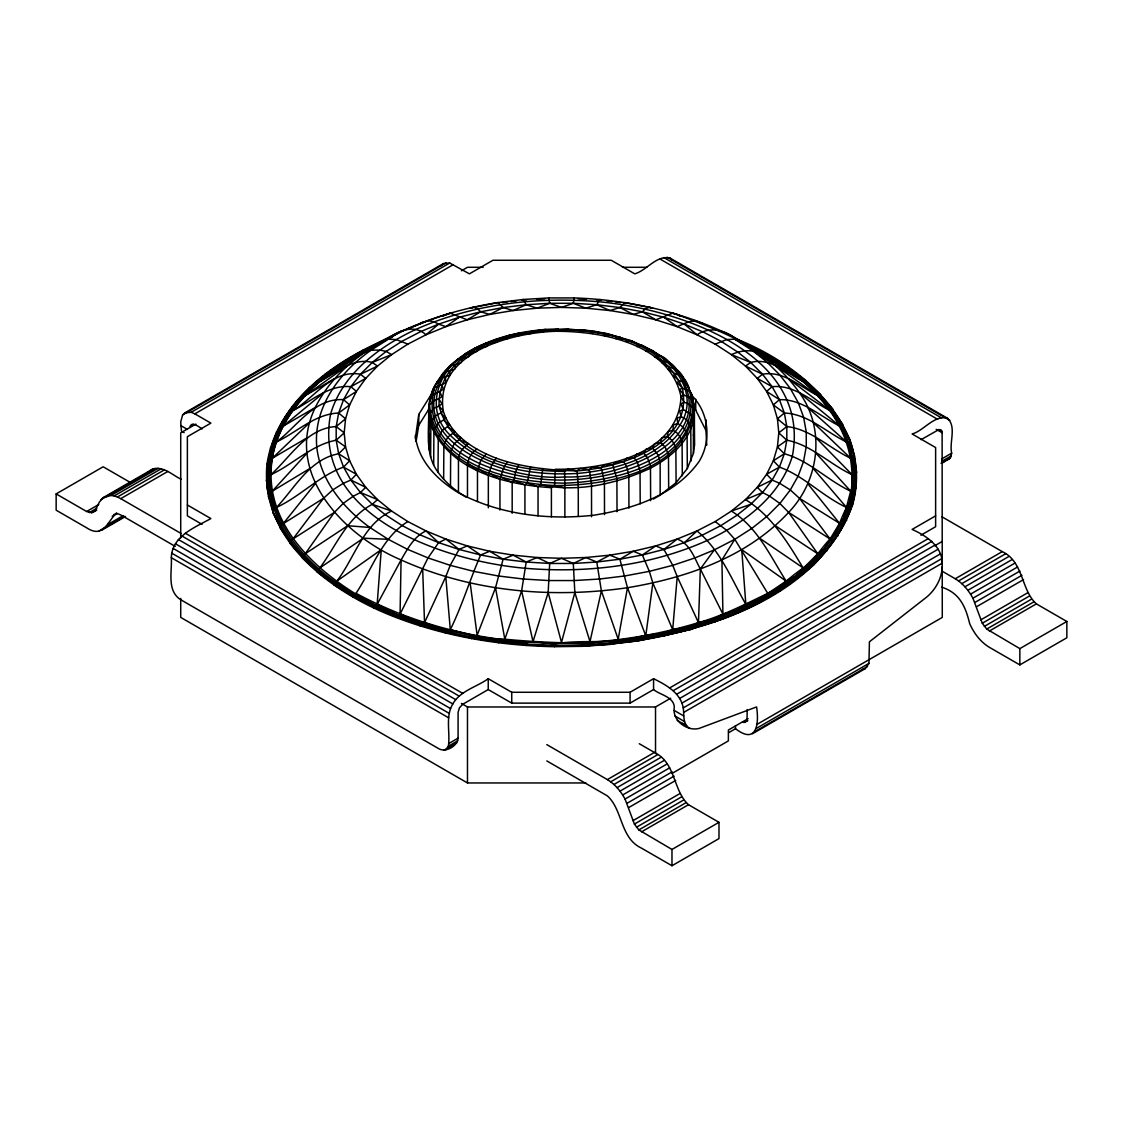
<?xml version="1.0" encoding="UTF-8"?>
<svg xmlns="http://www.w3.org/2000/svg" width="1123" height="1123" viewBox="0 0 1123 1123"><rect width="100%" height="100%" fill="white"/><g stroke="black" fill="none" stroke-linecap="round" stroke-linejoin="round"><path stroke-width="1.5" d="M554.902 329.629L568.322 329.558L567.761 331.285L558.384 329.727L555.239 331.285L545.989 330.26L542.774 332.043L533.748 331.538L530.533 333.545L521.788 333.503L518.615 335.777L510.249 336.17L507.175 338.725L499.216 339.497L496.324 342.333L487.101 342.964C454.338 354.756 420.409 387.014 430.628 424.676C449.565 471.056 506.136 484.771 551.407 487.677L554.551 485.529L555.239 469.274C601.998 469.765 678.601 455.503 681.001 396.658C669.631 343.077 601.381 331.103 555.239 331.285C510.951 332.787 434.166 352.847 443.304 411.088C450.688 435.177 474.06 449.649 496.324 458.226C522.139 467.421 549.989 470.34 577.011 470.888C620.415 467.786 694.211 444.806 682.349 388.067C660.071 337.714 595.232 327.818 545.989 330.26C503.567 333.966 437.352 352.72 439.079 405.964C452.723 458.31 517.773 471.197 564.616 471.435L567.761 469.274L577.011 470.888L580.226 468.516L589.252 469.625L592.467 467.014L601.212 467.645L604.385 464.782L612.751 464.992L615.825 461.834L623.784 461.665L626.676 458.226L634.158 457.707L636.811 453.973L643.802 453.173L646.118 449.13L652.603 448.091L658.275 455.236L660.156 462.592L660.156 495.159L653.361 499.089M733.431 337.869C799.59 362.617 874.41 425.912 852.68 504.536C822.598 588.326 727.957 624.935 646.904 638.762L627.476 587.722L619.896 559.212L609.859 555.155L596.79 562.033L585.827 557.513L573.306 563.465L561.5 558.299L549.694 563.465L537.173 557.513L526.21 562.033L513.141 555.155L503.104 559.212L489.726 551.267L480.644 554.987L467.21 545.876L459.068 549.442L445.887 539.082L438.616 542.634L419.511 534.618L401.964 525.494L385.105 514.601L372.274 504.325L360.469 492.52L350.867 480.068L343.568 467.098L338.655 453.762L336.184 440.202L336.184 426.558L338.655 413.011L343.568 399.662L350.867 386.705L360.469 374.24L372.274 362.434L386.158 351.401L401.964 341.28L420.83 331.538L438.616 324.14L459.068 317.318L480.644 311.773L503.104 307.562L526.21 304.726L549.694 303.294L573.306 303.294L596.79 304.726L619.896 307.562L642.356 311.773L663.932 317.318L684.384 324.14L703.489 332.155L721.036 341.28L737.895 352.159L750.726 362.434L762.531 374.24L772.133 386.705L779.432 399.662L784.345 413.011L786.816 426.558L786.816 440.202L784.345 453.762L779.432 467.098L772.133 480.068L762.531 492.52L750.726 504.325L736.842 515.359L721.036 525.494L702.17 535.222L684.384 542.634L663.932 549.442L642.356 554.987L619.896 559.212L596.79 562.033L573.306 563.465L549.694 563.465L526.21 562.033L503.104 559.212L480.644 554.987L459.068 549.442L438.616 542.634L426.01 530.94L407.846 521.563L391.604 511.063L377.51 499.595L365.719 487.284L356.398 474.285L349.646 460.767L345.561 446.898L344.2 432.846L345.561 418.795L349.646 404.926L356.398 391.408L365.719 378.409L377.51 366.098L391.604 354.629L407.846 344.129L426.01 334.766L445.887 326.625L467.21 319.816L489.726 314.426L513.141 310.538L537.173 308.179L561.5 307.393L585.827 308.179L609.859 310.538L633.274 314.426L655.79 319.816L677.113 326.625L696.99 334.766L715.154 344.129L731.396 354.629L745.49 366.098L757.281 378.409L766.602 391.408L773.354 404.926L777.439 418.795L778.8 432.846L777.439 446.898L773.354 460.767L766.602 474.285L757.281 487.284L745.49 499.595L731.396 511.063L715.154 521.563L696.99 530.94L677.113 539.082L655.79 545.876L633.274 551.267L609.859 555.155L585.827 557.513L561.5 558.299L537.173 557.513L513.141 555.155L489.726 551.267L467.21 545.876L445.887 539.082L426.01 530.94C413.98 536.471 407.452 549.007 401.079 559.942L400.069 614.169L395.998 617.453C332.394 593.351 259.652 540.486 266.979 464.108C276.539 401.36 334.443 360.595 389.204 337.981M745.84 345L747.286 345.561C803.254 371.123 862.548 424.34 851.894 491.986C846.574 522.672 827.3 549.077 804.124 569.066C773.775 595.008 736.941 612.217 699.053 624.051C678.755 630.256 657.994 634.902 637.022 638.201C609.845 644.251 581.756 639.282 554.551 643.886L554.467 646.694C500.535 645.697 446.477 636.825 395.998 617.453M682.321 475.759L682.082 441.002L678.081 433.801L673.056 430.165L673.224 425.041L677.674 423.497L682.91 426.838L687.079 433.801L687.318 468.53L676.088 482.651L660.156 495.159M737.629 340.367C784.556 359.964 828.676 392.601 850.027 440.034C881.962 534.843 779.404 604.567 700.205 626.016L698.478 622.633L700.331 568.996C694.407 558.089 689.971 543.462 677.113 539.082L663.932 549.442L655.79 545.876L642.356 554.987L633.274 551.267L619.896 559.212M488.842 343.441L486.189 346.586L479.198 347.99L476.882 351.429L470.397 353.057L468.502 356.805L462.55 358.63L461.146 362.645L455.699 364.624L454.871 368.906L449.944 370.983L449.776 375.517C433.281 377.553 430.277 395.142 428.579 409.193C429.407 430.165 424.312 454.029 438.026 472.179C445.41 482.497 455.32 490.723 466.185 497.166M374.984 345.94C327.088 368.849 278.307 407.621 270.446 463.448C263.708 520.819 308.572 568.449 355.163 594.6C383.771 610.814 414.808 622.268 446.631 630.34C474.945 635.941 504.115 643.633 533.018 641.64L548.164 592.537L549.694 563.465M538.043 515.836L538.043 486.694L540.739 484.687L542.774 468.516M741.812 342.712C796.025 366.519 853.185 411.748 854.715 476.012C854.771 506.024 840.243 534.253 820.099 555.815C765.549 611.965 685.928 634.804 610.126 642.946C530.407 650.175 447.895 640.349 374.815 606.546C323.171 582.107 269.52 537.805 268.285 476.012C269.506 411.551 327.186 366.379 381.371 342.487M524.918 514.081L524.918 484.939L527.15 483.016L530.533 467.014M476.882 449.13C471.421 452.639 467.758 458.928 467.477 465.413L467.477 496.268M558.201 329.474L568.21 328.913M375.672 345.73C329.615 368.288 281.522 404.926 272.327 458.24C261.35 526.35 321.599 576.997 375.714 605.381L377.16 604.356L401.079 559.942C471.534 591.751 551.477 598.77 627.476 587.722C686.35 577.952 747.09 557.219 788.627 512.383C819.186 480.812 825.868 429.028 799.478 392.825C769.943 350.558 721.008 327.186 672.775 313.163L655.79 319.816L642.356 311.773L633.274 314.426L619.896 307.562L609.859 310.538L596.79 304.726L585.827 308.179L573.306 303.294L561.5 307.393L549.694 303.294L537.173 308.179L526.21 304.726L513.141 310.538L503.104 307.562L498.065 302.564C433.127 312.489 370.913 340.241 319.901 381.483C292.57 404.364 270.096 438.138 270.924 474.678L267.274 476.208C264.958 488.617 271.064 500.591 272.973 512.509C308.614 588.62 394.215 622.956 471.913 638.018C547.519 650.75 626.788 649.641 700.205 626.016C741.854 613.902 780.78 593.379 813.628 564.995C836.551 540.739 857.565 510.797 855.726 476.208L852.076 474.678C829.785 464.346 811.494 444.89 786.816 440.202L778.8 432.846L786.816 426.558C811.129 429.323 829.279 448.175 850.673 458.24L854.308 459.56M700.205 626.016L690.519 629.61L674.095 633.147L673.716 632.403L672.691 629.666L677.225 576.703L672.775 565.332L663.932 549.442M352.706 596.818L356.033 593.309C460.079 649.515 586.192 656.576 698.478 622.633C726.244 614.842 751.441 600.847 777.411 588.789C787.883 579.51 798.635 570.372 810.666 563.156C818.414 553.316 825.447 542.662 834.894 534.351C839.864 524.146 842.713 512.748 849.255 503.413C871.673 397.528 754.502 341.476 672.775 313.163M728.785 732.589L735.495 728.715C756.032 744.605 759.345 725.163 756.593 706.929L699.264 728.364C687.051 731.761 671.736 720.306 674.319 706.971C673.505 696.555 660.043 695.039 653.572 689.564L630.073 703.124L511.737 703.124L488.238 689.564L462.774 704.247L459.461 707.757L458.086 712.389L458.086 738.148C457.552 745.967 446.308 752.452 439.275 748.999L180.719 599.724C166.527 590.782 172.226 571.284 171.328 557.696C171.805 536.134 195.191 527.305 210.871 518.573L187.373 504.999M445.929 749.659L448.358 746.191L448.681 743.566C449.776 730.469 445.606 715.898 452.808 703.924C460.29 690.701 476.615 687.094 488.238 678.699L511.737 692.273L630.073 692.273L653.572 678.699C666.093 684.862 680.538 692.779 683.247 707.897C684.258 715.014 682.433 724.377 689.943 728.49M512.172 513.281L512.172 482.427L513.941 480.546L515.527 472.039L518.615 464.782M942.281 566.666C941.762 578.415 935.67 589.519 926.742 597.029L869.413 641.794L868.935 663.412L865.286 668.606L752.452 733.74M445.326 377.651L445.915 382.396L441.915 384.557L443.304 389.47L432.116 395.24L429.604 401.43L432.959 389.765L438.082 380.402M190.124 427.414C190.784 420.213 199.459 427.259 202.126 428.916M942.211 463.125L950.423 457.875L951.672 453.173C949.075 442.294 956.754 426.993 947.545 418.289L670.192 258.164C656.843 254.486 646.651 270.545 634.762 273.844L611.263 260.269L492.927 260.269L469.428 273.844L449.733 263.021L443.403 263.582L184.86 412.857L182.614 414.934L180.719 421.995L181.449 431.106L184.144 432.65M526.855 642.749L526.448 645.543M438.616 542.634L428.017 557.92L400.069 614.169L421.658 623.335L424.522 622.633L446.631 630.34L450.309 629.666C468.165 634.214 486.441 639.31 504.817 639.212L521.619 590.923L526.21 562.033M428.579 441.76L429.604 434.011M687.318 468.53L693.396 453.397L693.396 420.83L690.884 414.261L683.289 409.53L681.001 403.887L684.23 402.371L687.164 403.297L691.88 406.666L694.168 410.962C683.907 471.969 605.929 485.796 554.551 485.529C506.557 483.101 432.706 465.905 428.832 407.073M693.396 453.397L694.421 445.649L694.421 413.082L692.119 395.493L689.873 391.464L682.349 388.067L677.085 382.396L679.527 381.076L682.349 381.497L686.897 384.038L692.119 395.493M503.104 559.212L495.524 587.722L504.817 639.212C533.144 641.879 561.682 643.156 590.094 643.128C608.736 640.587 627.813 640.377 645.851 635.225L652.856 582.963L649.333 571.354L642.356 554.987M573.306 303.294L574.33 297.932C609.157 299.111 643.802 304.544 677.225 314.44L680.257 316.195M385.779 340.48L385.175 340.213C329.39 363.908 267.597 409.881 267.274 476.208C267.948 406.666 333.91 361.016 392.039 337.111M499.946 510.024L499.946 479.17L503.258 468.881L507.175 461.834M415.313 438.602L418.767 414.429L431.176 394.51L431.176 397.612M416.114 441.493L418.767 425.28L418.767 414.429M676.088 482.651L675.864 447.88L672.073 440.455L667.301 436.538L668.129 431.639L673.056 430.165M488.337 507.807L488.337 475.226L491.621 465.006L496.324 458.226M674.095 633.147L637.92 640.938L618.899 642.819L618.183 639.212L627.476 587.722M401.079 559.942C344.101 535.839 283.459 473.387 315.282 407.481C341.21 355.444 397.584 329.923 450.225 313.163L467.21 319.816L480.644 311.773L489.726 314.426L503.104 307.562M477.472 501.49L477.472 470.635L480.756 460.444L486.189 453.973M646.904 638.762L618.899 642.819L590.333 645.262L589.982 641.64L601.381 590.923L596.79 562.033M499.468 640.096L498.738 642.847M645.851 635.225L663.468 633.316L672.691 629.666L689.003 627.013L698.478 622.633L713.372 619.32L722.931 614.169L736.365 610.336L745.84 604.356L757.786 600.131L786.114 581.11L795.098 576.436L817.755 553.765L823.973 549.077L839.555 523.374L843.359 519.079L850.673 491.13L852.554 487.494L852.076 474.678L816.056 437.858M573.306 563.465L574.836 592.537L561.5 642.44L548.164 592.537M334.05 583.974L316.967 571.818L316.854 570.582L319.901 567.887C336.086 546.017 346.951 517.633 372.274 504.325L391.604 511.063C363.024 524.09 354.714 557.934 336.886 581.11L333.812 584.816L353.45 596.327M459.068 549.442L450.225 565.332L445.775 576.703L450.309 629.666C462.213 605.451 469.919 579.608 480.644 554.987M652.603 448.091L654.498 443.753L660.45 442.532L661.854 437.9L667.301 436.538M472.657 635.941L471.59 638.65M580.226 332.043L581.574 329.713L594.713 331.327L607.473 333.728L631.379 340.76L652.224 350.502L662.584 357.17L667.722 361.943M715.154 344.129L726.778 339.553L734.807 339.188L786.114 368.26L788.95 368.442L789.188 367.74L769.55 356.089L766.967 356.061L747.342 345.8M447.136 370.155L449.102 366.547L458.086 359.037L462.55 358.63M436.917 382.789L442.981 373.313L450.927 365.298L455.699 364.624M495.524 587.722L477.149 635.225L470.144 582.963M596.79 304.726L599.836 299.49L601.381 300.206L596.397 299.911M446.631 630.34L445.269 632.979M268.285 476.012L266.319 480.335L269.688 492.604L268.313 496.506L273.914 509.028L272.973 512.509L280.904 525.143L323.522 498.303L332.689 489.951L343.287 483.339L350.867 480.068L356.398 474.285L343.568 467.098C318.848 476.026 300.403 496.394 276.511 507.414L272.917 509.351M445.775 576.703L424.522 622.633L422.669 568.996M431.976 393.78L434.208 389.302M854.715 476.012L856.681 472.221L853.312 459.419L854.687 456.036L849.086 442.981L850.027 440.034L842.096 426.866L839.555 425.982C820.099 416.493 802.454 398.932 779.432 399.662L766.602 391.408L772.133 386.705C794.256 384.375 811.522 401.332 829.953 410.485L833.336 411.2L842.755 424.368L843.064 426.894L842.096 426.866M130.731 482.693L103.162 466.775L56.15 493.909L56.15 510.193L86.625 527.796C103.414 538.843 107.345 521.662 116.708 512.79M421.658 623.335L419.988 625.89M592.467 333.545L594.039 331.355L595.26 332.015M356.033 593.309C372.232 569.136 381.75 537.524 407.846 521.563M418.767 425.28L429.407 408.211M734.807 339.188L753.126 351.022L767.051 362.182L779.881 375.012L790.311 388.53L798.242 402.624L803.577 417.11L806.258 431.836L806.258 446.645L803.577 461.385L798.242 475.871L790.311 489.951L779.881 503.483L767.051 516.313L751.975 528.301L734.807 539.307L721.921 559.942L722.931 614.169L724.967 617.453M181.379 479.367C172.521 475.254 163.172 465.512 152.447 469.203L103.077 497.686L99.442 502.009L95.146 510.165L91.679 512.734L86.625 511.512L56.15 493.909M316.854 570.582L302.354 557.977L302.017 556.278L305.245 553.765L334.373 512.383L343.119 503.483L353.24 496.24L360.469 492.52L365.719 487.284L350.867 480.068M558.384 329.727L558.313 328.913L545.287 329.404L528.849 331.931M619.896 307.562L624.935 302.564L652.856 308.165L649.333 307.141L645.262 308.993L642.356 311.773M769.55 596.327L734.807 539.307L714.312 549.877L700.331 568.996L722.931 614.169M302.017 556.278L290.071 543.378L289.664 541.216L293.047 538.886L323.522 498.303M375.714 605.381L373.51 607.725M283.445 523.374L315.282 483.662M604.385 335.777L607.473 333.728L608.792 335.861M276.511 507.414C295.11 487.719 309.583 459.153 338.655 453.762L345.561 446.898L336.184 440.202C311.506 444.89 293.215 464.346 270.924 474.678C290.703 456.766 306.593 428.256 336.184 426.558L345.561 418.795L338.655 413.011C314.903 413.966 296.949 432.173 276.511 441.957L272.917 443.066M444.694 371.755L451.46 365.115M440.918 377.033L442.981 374.731M268.692 492.857L272.327 491.13L306.944 453.271M343.568 467.098L349.646 460.767L338.655 453.762M268.692 459.56L272.327 458.24L309.723 422.543M148.068 472.446L152.447 469.203M441.171 265.674L443.403 263.582M684.384 542.634L696.99 530.94C720.194 549.891 731.41 579.019 745.84 604.356L748.157 607.515M615.825 338.725L619.742 336.872L621.398 339.104M336.184 440.202L344.2 432.846L336.184 426.558M372.274 504.325L377.51 499.595L360.469 492.52M276.511 441.957C297.3 426.403 314.258 397.851 343.568 399.662L356.398 391.408L350.867 386.705C328.744 384.375 311.478 401.332 293.047 410.485L289.664 411.2M779.432 399.662L773.354 404.926L784.345 413.011C808.097 413.966 826.051 432.173 846.489 441.957L850.083 443.066M378.184 344.129L381.259 341.504L336.886 368.26L334.05 368.442M459.068 317.318L445.887 326.625L438.616 324.14L426.01 334.766C413.152 323.087 396.349 331.889 384.642 340.69M784.345 413.011L777.439 418.795L786.816 426.558M279.936 426.894L283.445 425.982L323.522 392.825M438.026 472.179L438.265 437.437L442.35 430.362L449.776 425.041L443.473 420.072L438.152 423.259L433.913 430.095L433.675 464.824M443.641 479.24L443.88 444.483L447.782 437.17L454.871 431.639L447.487 426.866M833.336 411.2L832.929 409.165L820.983 396.124L817.755 395.605C800.362 386.874 783.587 370.436 762.531 374.24L757.281 378.409L772.133 386.705M443.473 420.072L445.915 418.163L440.651 413.082L435.205 415.945L430.881 422.529L430.628 457.243M450.477 485.95L450.688 451.179L454.366 443.641L461.146 437.9L452.681 433.394M293.047 410.485C314.496 397.879 332.24 369.13 360.469 374.24L377.51 366.098L372.274 362.434C352.425 357.226 336.226 373.243 319.901 381.483L316.854 381.834M440.651 413.082L443.304 411.088L439.079 405.964L433.562 408.505L429.183 414.836L428.916 449.537M338.655 413.011L349.646 404.926L343.568 399.662M786.816 440.202L777.439 446.898L784.345 453.762C809.164 460.5 827.539 480.476 850.673 491.13L854.308 492.857M302.017 396.124L305.245 395.605L347.709 365.41M626.676 342.333L629.961 340.592L632.53 341.603L606.546 333.713L581.167 329.783M463.588 355.907L455.138 361.887L458.086 359.037M439.079 405.964L441.999 403.887L438.77 398.777L433.239 401.009L429.59 405.052C434.559 467.252 514.39 482.778 564.841 483.143C613.944 481.641 693.902 463.448 693.073 401.192L689.438 397.261L683.921 395.198L679.696 389.47L682.349 388.067M336.886 581.11L381.259 549.638L377.16 604.356L397.949 614.983M820.983 396.124L820.646 394.58L806.146 381.834L803.099 381.483C786.774 373.243 770.575 357.226 750.726 362.434L745.49 366.098L762.531 374.24M319.901 567.887L363.403 538.184L388.193 539.307L407.256 549.217L428.017 557.92L450.225 565.332L473.667 571.354L498.065 575.931L523.164 579.005L548.67 580.549L574.33 580.549L599.836 579.005L624.935 575.931L649.333 571.354L672.775 565.332L694.983 557.92L714.312 549.877M466.298 353.226L464.725 354.278C488.758 338.669 517.31 331.65 545.624 329.474L545.989 330.26M305.245 553.765L347.709 525.718L369.874 527.473L388.193 539.307M438.77 398.777L441.999 396.658L439.711 391.618M319.901 381.483L363.403 352.945L371.025 350.194L401.079 331.187M293.047 538.886L334.373 512.383M784.345 453.762L773.354 460.767L779.432 467.098C804.152 476.026 822.598 496.394 846.489 507.414L850.083 509.351M272.327 491.13L309.723 468.586M749.49 344.817L747.286 345.561M272.327 458.24L306.944 437.858M283.445 425.982L315.282 407.481M442.743 316.195L450.225 313.163M182.614 414.934L446.322 262.684M184.86 412.857L191.177 412.295L449.733 263.021M191.177 412.295L194.826 413.854L453.383 264.579M190.292 426.108L193.31 424.368M195.893 424.087L180.719 432.846L180.719 537.903M461.413 270.797L467.477 267.288L483.157 267.288M101.056 499.581L155.128 468.459M103.077 497.686L111.037 495.454L158.048 468.319M86.625 511.512L98.754 504.508M111.037 495.454L114.167 495.931L161.179 468.782M336.886 368.26L363.403 352.945M89.264 512.593L96.845 508.214M114.167 495.931L117.424 496.998L164.435 469.849M91.679 512.734L96.227 510.095M93.7 511.891L96.732 510.137M419.651 323.873L422.669 322.133M117.424 496.998L120.737 498.64L167.748 471.492M305.245 395.605L334.373 378.746M112.216 516.271L116.778 513.646M107.934 524.427L123.095 515.668M99.259 530.842L105.323 527.333M106.306 526.855L124.513 516.341M101.926 530.084L125.523 516.496M467.645 353.577L471.688 351.232M947.545 418.289C934.196 414.612 924.004 430.671 912.129 433.969L935.627 447.544L935.627 526.715L920.93 535.194M921.099 439.64L938.786 429.618L940.892 429.8L942.113 431.541L942.281 617.411L756.593 724.616M448.681 743.566L458.086 738.148M951.672 453.173L942.281 458.591L941.958 461.216L951.363 455.798M448.358 746.191L457.763 740.773M443.978 750.262L456.822 742.85M941.018 463.294L950.423 457.875M935.627 515.864L912.129 529.424C926.082 535.629 941.986 546.031 942.281 563.128L683.725 712.389M669.617 687.964L928.174 538.689M673.267 690.631L931.823 541.356M676.678 694.225L935.22 544.95M461.413 703.461L467.477 706.971L655.523 706.971L670.698 698.211M934.687 545.792L942.281 541.412M679.597 698.492L938.14 549.217M681.829 703.166L940.386 553.892M683.247 707.897L941.79 558.636M546.803 744.619L607.375 779.601L654.386 752.452C675.892 762.545 672.916 790.592 688.511 804.714L718.987 822.317L718.987 838.6L671.975 865.735L641.5 848.146C619.98 838.067 622.97 810.006 607.375 795.884L546.803 760.917M941.621 570.891L955.252 578.752L1002.263 551.618C1023.769 561.697 1020.793 589.757 1036.375 603.879L1066.85 621.482L1066.85 637.766L1019.838 664.9L989.363 647.311C980.393 641.893 973.866 633.119 969.682 623.63C965.527 606.645 959.744 592.86 941.621 587.175M607.375 779.601L610.701 781.79L657.713 754.642M955.252 578.752L958.565 580.942L1005.576 553.807M610.701 781.79L613.958 784.472L660.97 757.337M958.565 580.942L961.821 583.637L1008.833 556.503M613.958 784.472L617.074 787.616L664.086 760.468M961.821 583.637L964.952 586.782L1011.963 559.633M617.074 787.616L620.008 791.139L667.02 763.991M964.952 586.782L967.872 590.291L1014.883 563.156M748.1 718.65L728.378 730.034L728.378 740.899L672.214 773.326M742.485 721.892L743.707 722.412L746.711 720.671M743.707 722.412L747.848 720.784M620.008 791.139L622.689 794.972L669.687 767.837M967.872 590.291L970.553 594.137L1017.564 566.989M718.987 822.317L671.975 849.451L638.861 829.911L634.425 824.085L625.048 799.043L672.059 771.908M1066.85 621.482L1019.838 648.617L986.738 629.062L982.302 623.237L972.925 598.208L1019.923 571.06M756.102 728.546L868.935 663.412M627.069 803.268L674.067 776.133M974.932 602.433L1021.944 575.285M754.698 731.663L867.518 666.529M628.683 807.563L675.695 780.429M976.547 606.729L1023.558 579.58M632.979 820.674L679.991 793.526M980.842 619.84L1027.854 592.691M634.425 824.085L681.436 796.937M982.302 623.237L1029.3 596.102M636.446 827.244L683.458 800.109M984.31 626.409L1031.321 599.261M638.861 829.911L685.872 802.763M986.738 629.062L1033.736 601.928M641.5 831.862L688.511 804.714M989.363 631.028L1036.375 603.879M636.811 346.586L642.244 345.308L662.584 357.17M779.432 467.098L766.602 474.285L772.133 480.068L779.713 483.339L790.311 489.951L799.478 498.303L843.064 525.522M350.867 386.705L365.719 378.409L360.469 374.24M689.325 390.018C687.95 383.21 683.57 374.156 675.513 374.282L673.224 375.517L679.527 381.076M663.932 317.318L677.113 326.625L688.806 321.796L694.983 320.574L703.349 323.873M684.974 382.662C683.71 375.896 677.969 367.46 670.319 367.754L668.129 368.906L675.513 374.282M375.658 345.8L356.033 356.061L353.45 356.089M683.921 395.198L681.001 396.658L684.23 402.371M679.12 373.538C676.172 367.684 669.21 358.616 661.854 362.645L670.319 367.754M769.55 356.089L770.294 355.724M772.133 480.068L757.281 487.284L762.531 492.52L769.76 496.24L779.881 503.483L788.627 512.383L817.755 553.765L820.983 556.278M482.848 344.747L474.06 348.874L477.233 347.611L479.198 347.99M646.118 351.429C648.883 349.576 653.361 349.632 654.807 353.113M683.289 409.53L679.696 411.088L681.085 416.605L686.476 419.623L690.771 426.333L691.024 461.062M408.688 328.618L428.017 320.574L434.194 321.796L438.616 324.14M762.531 492.52L745.49 499.595C771.557 515.682 787.504 542.072 803.099 567.887L806.146 570.582M113.676 514.545L118.112 513.843L120.737 514.924L175.258 546.396M372.274 362.434L391.604 354.629L386.158 351.401L379.855 350.053L371.025 350.194C340.016 371.952 313.275 406.891 316.742 446.645C320.181 480.363 343.343 508.186 369.874 527.473M681.085 416.605L677.085 418.163L677.674 423.497M499.216 339.497L497.728 338.921L484.308 344.059L487.101 342.964M280.904 525.143L279.936 525.522L280.245 528.175L289.664 541.216M750.726 504.325L731.396 511.063C757.492 527.192 770.28 556.11 786.114 581.11L788.95 583.974M270.446 463.448L266.979 464.108M946.97 459.854L948.921 459.251M453.383 744.83L455.32 744.226M862.366 669.505L865.286 668.606M744.83 722.524L747.02 720.489L747.188 709.539M273.745 447.53L270.32 448.007M279.641 431.864L276.286 432.144M521.788 333.503L520.847 332.787L509.014 335.51L495.341 339.862L497.728 338.921M519.317 333.503L507.049 336.324L509.014 335.51L510.249 336.17M288.106 416.605L284.849 416.703M554.467 646.694L582.57 646.315L610.463 644.391L618.899 642.819M441.915 384.557L434.447 387.73C415.875 457.538 513.688 481.304 564.799 480.026C614.07 479.296 702.142 457.047 689.873 391.464M522.49 332.984L525.662 332.45M299.027 401.866L295.911 401.781M590.333 645.262L582.57 646.315L582.318 643.507M502.486 302.55L507.708 301.919M511.19 301.483L516.398 300.852M538.521 330.724L543.392 330.232M312.334 387.786L309.372 387.547M449.944 370.983L444.919 371.952C397.795 442.967 511.653 481.683 564.757 476.924C615.741 479.058 719.618 443.613 680.65 375.405M574.33 297.932L548.67 297.932L523.164 299.49L498.065 302.564L470.144 308.165L473.667 307.141L477.738 308.993L480.644 311.773M526.603 299.911L521.619 300.206L523.164 299.49L526.21 304.726M536.555 299.308L544.837 298.802M540.739 484.687C576.731 492.969 617.594 483.718 650.638 468.094C672.13 456.864 694.576 437.17 694.168 410.962M327.902 374.521L325.123 374.113M622.437 267.288L646.82 267.288M180.719 598.405L180.719 617.411L467.477 782.956L585.869 782.956M520.005 332.787L520.847 332.787M345.589 362.153L343.02 361.606M803.099 381.483L759.597 352.945C750.487 349.267 740.155 350.544 731.396 354.629L750.726 362.434M388.193 339.188L396.222 339.553L407.846 344.129M578.163 298.802L586.445 299.308M568.084 328.983L585.237 330.794M578.513 330.176L581.896 330.387M532.499 330.724L533.748 331.538M365.214 350.811L362.883 350.137M856.021 488.435L852.554 487.494M554.551 643.886L533.018 641.64L521.619 590.923M376.387 345.252L374.843 344.887M470.397 353.057L468.221 352.804C438.489 367.642 423.469 410.106 450.084 435.064C482.834 468.024 532.737 475.97 577.376 473.457C617.341 469.751 664.956 456.963 683.949 417.868C696.934 386.045 668.031 356.44 640.601 345.056M606.602 300.852L611.81 301.483M615.292 301.919L620.514 302.55M588.578 331.201L593.59 331.818M852.68 504.536L849.255 503.413M596.875 332.324L606.617 334.149M680.538 723.058L684.89 723.942M846.714 520.398L843.359 519.079M554.551 485.529L564.869 487.873L564.869 517.015M608.245 334.457L620.71 337.658M838.151 535.853L834.894 534.351M527.15 483.016L538.043 486.694M827.09 550.761L823.973 549.077M513.941 480.546L524.918 484.939M629.961 340.592L643.577 346.235M813.628 564.995L810.666 563.156M458.984 439.584L468.502 443.753C463.111 447.277 458.647 453.004 458.451 459.644L458.451 492.211M833.336 541.216L829.953 538.886L799.478 498.303M501.251 477.289L512.172 482.427M664.016 361.578L654.498 356.805C661.461 352.889 669.434 360.96 672.312 366.856M797.877 578.429L795.098 576.436M751.82 347.99L766.967 356.061M489.221 473.274L499.946 479.17M667.273 257.265L949.791 420.367M663.875 257.602L941.228 417.728M660.226 259.146L937.579 419.272M939.081 429.786L942.113 431.541M936.203 429.351L942.281 432.846M738.358 340.69C726.483 330.401 710.733 325.642 696.99 334.766L684.384 324.14M941.692 516.65L1002.263 551.618M194.826 413.854L210.871 423.118L187.373 436.693L187.373 515.864L202.07 524.343M180.719 425.547L187.443 429.421M674.319 710.522L683.725 715.941M675.049 716.081L684.454 721.513M677.183 720.376L686.588 725.795M639.24 743.707L654.386 752.452M185.421 533.271L462.774 693.396M120.737 498.64L181.308 533.607M181.772 535.924L459.125 696.063M178.375 539.517L455.727 699.643M175.455 543.799L452.808 703.924M173.209 548.459L450.562 708.585M171.805 553.204L449.158 713.33M171.328 557.696L448.681 717.822M786.114 368.26L741.741 341.504L744.816 344.129M779.98 590.937L777.411 588.789M788.627 512.383L829.953 538.886M477.991 468.558L488.337 475.226M753.126 351.022L775.291 365.41L817.755 395.605M775.291 525.718L817.755 553.765M715.154 521.563L726.778 530.393L734.807 539.307M759.597 538.184L803.099 567.887M786.114 581.11L741.741 549.638L745.84 604.356M788.95 368.442L806.033 380.725L806.146 381.834M760.117 602.419L757.786 600.131M467.659 463.195L477.472 470.635M788.627 378.746L829.953 410.485M660.45 442.532L664.914 446.715L668.466 454.366L668.676 489.137M799.478 392.825L839.555 425.982M738.443 612.737L736.365 610.336M807.718 407.481L846.489 441.957M670.192 258.164L672.438 260.241M813.277 422.543L850.673 458.24M690.757 394.454C708.838 411.523 711.996 440.286 699.11 461.455C674.909 495.383 632.881 509.07 593.407 515.26C547.336 520.23 499.314 514.685 458.086 492.562C437.24 479.689 418.163 461.006 415.313 435.499M693.242 407.733L695.727 410.162L705.96 430.488L706.76 445.143M668.634 362.111L678.46 371.713M715.183 621.833L713.372 619.32M643.802 453.173L647.508 457.847L650.47 465.863L650.638 500.661M816.056 453.271L850.673 491.13M813.277 468.586L846.489 507.414M807.718 483.662L839.555 523.374M675.218 368.583L684.735 380.599M634.158 457.707L637.443 462.592L640.04 470.776L640.194 503.862M690.519 629.61L689.003 627.013M623.784 461.665L626.592 466.719L628.824 475.043L628.95 508.143M682.616 376.823L689.087 387.94M970.553 594.137L972.925 598.208M622.689 794.972L625.048 799.043M664.69 635.997L663.468 633.316M612.751 464.992L616.906 478.637L617.018 511.737M677.225 576.703L698.478 622.633M652.856 582.963L672.691 629.666M637.92 640.938L637.022 638.201M686.897 384.038L692.372 397.598L692.372 402.736M601.212 467.645L604.427 481.514L604.511 514.629M693.073 401.192L694.084 405.305L694.421 445.649M601.381 590.923L618.183 639.212M574.836 592.537L589.982 641.64M548.67 297.932L549.694 303.294M589.252 469.625L591.498 483.648L591.554 516.762M610.463 644.391L609.887 641.612M691.375 393.541L694.084 405.305M693.396 434.783L694.084 437.872M577.011 470.888L578.261 485.024L578.303 516.426M564.616 471.435L564.869 487.873M1019.838 648.617L1019.838 664.9M735.495 725.612L735.495 728.715M705.96 419.637L705.96 430.488M695.727 399.311L695.727 410.162M671.975 849.451L671.975 865.735M655.523 706.971L655.523 753.603M653.572 678.699L653.572 689.564M630.073 692.273L630.073 703.124M551.407 487.677L551.407 516.819M511.737 692.273L511.737 703.124M488.238 678.699L488.238 689.564M467.477 706.971L467.477 782.956M330.639 413.868C310.973 517.099 445.522 561.303 524.932 568.252C586.669 573.446 650.371 565.936 707.237 540.472C743.791 523.318 780.317 496.478 792.361 456.078C812.027 352.847 677.478 308.643 598.068 301.68C536.331 296.5 472.629 304.01 415.763 329.46C379.209 346.628 342.683 373.468 330.639 413.868"/></g></svg>
